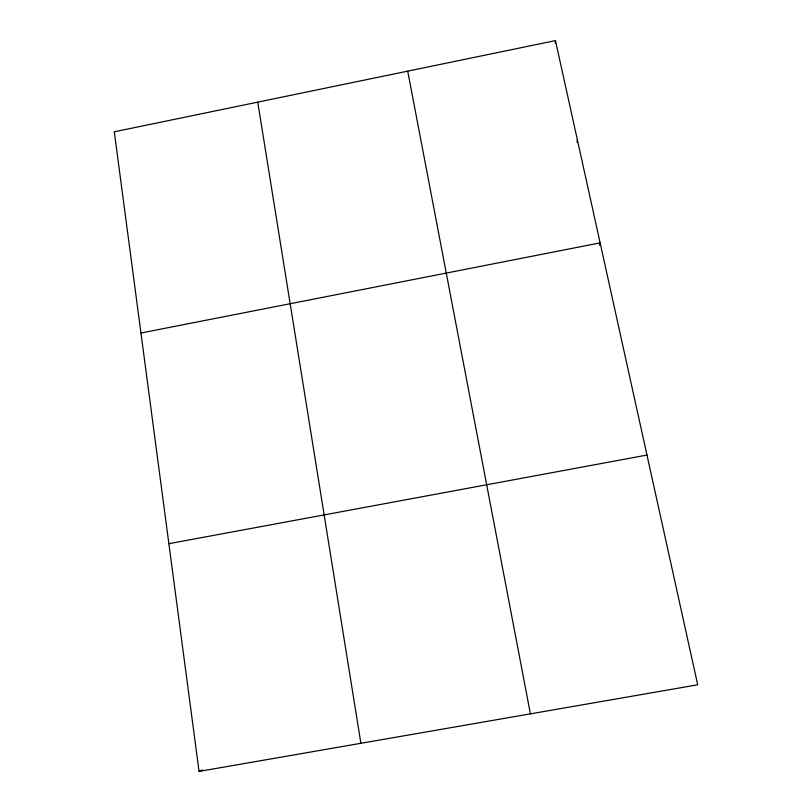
<?xml version="1.0" encoding="UTF-8"?>
<svg xmlns="http://www.w3.org/2000/svg" width="812" height="812" viewBox="0 0 812 812"><rect width="100%" height="100%" fill="white"/><g stroke="black" fill="none" stroke-linecap="round" stroke-linejoin="round"><path stroke-width="1.22" d="M555.266 43.087L555.459 40.6L114.289 131.798L199.052 771.4L697.711 684.8L555.459 40.6M577.038 142.191L577.362 139.786M599.591 245.265L600.129 242.879L140.953 333.011M199.052 771.4L202.564 769.949M168.876 543.695L646.981 455.055M407.715 71.141L530.409 713.86M257.739 102.15L360.893 743.295"/></g></svg>
